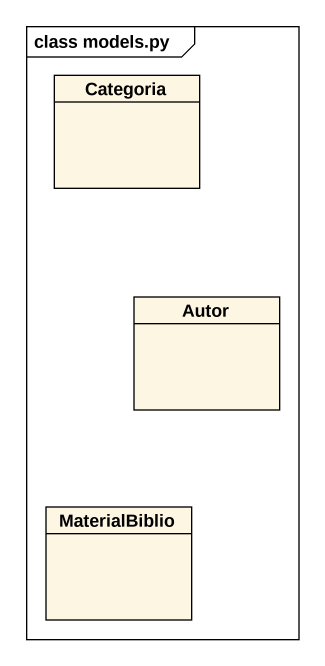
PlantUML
@startuml
mainframe class models.py
hide circle
hide empty members
class Categoria
class Autor
class MaterialBiblio
@enduml
